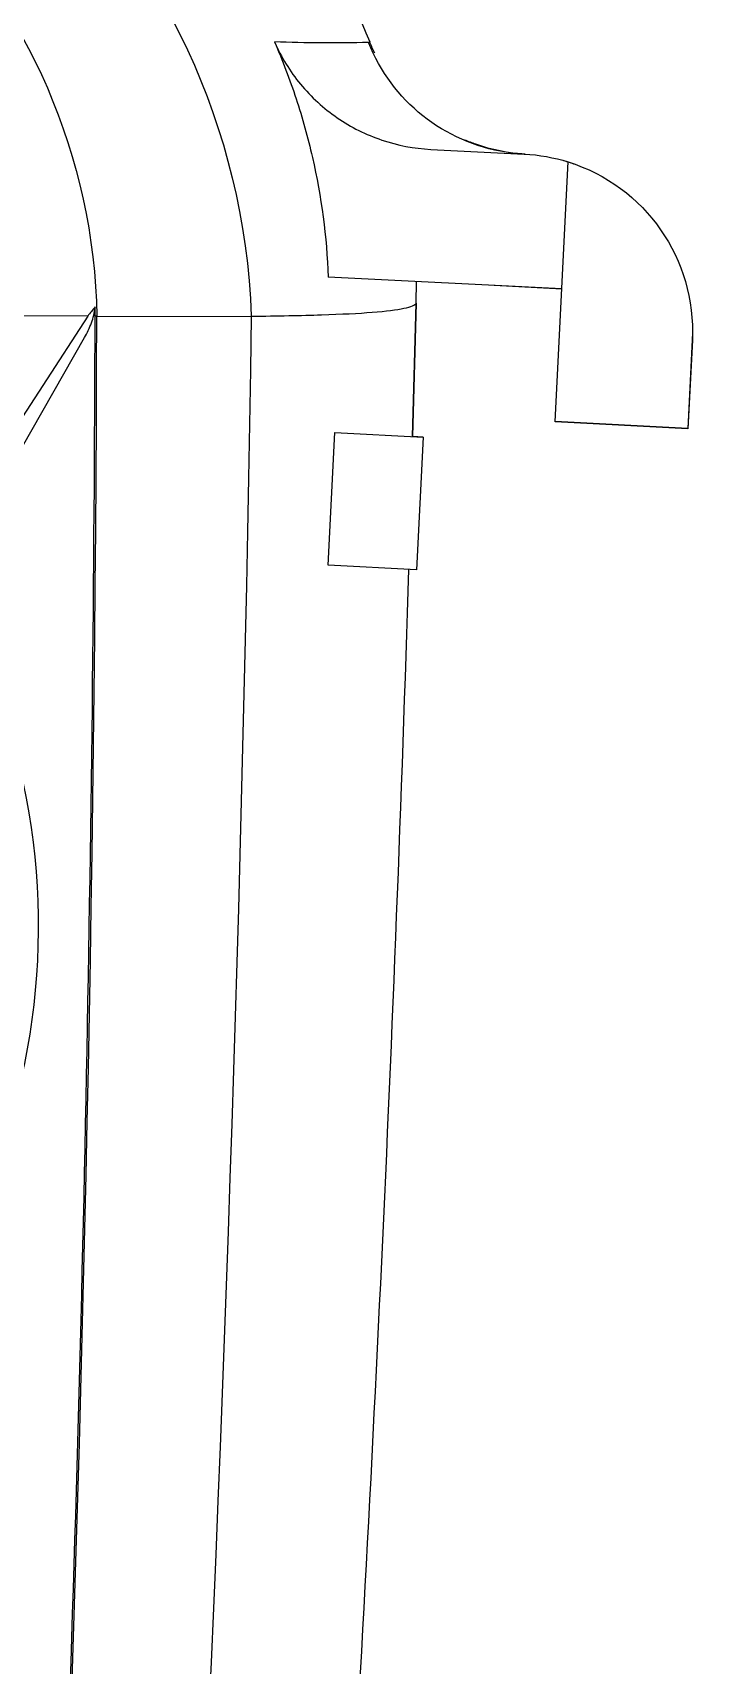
# Model space of a CAD drawing. Header units: millimetres. Extents: x -16130 to 36813, y -8099 to 27484.
# Drawn here: x 31228.05 to 31243.02, y 17700.99 to 17737.87 of the extents above; entities that cross this region are included whole.
import ezdxf

# ---------------------------------------------------------------- set-up
doc = ezdxf.new("R2010")
doc.units = ezdxf.units.MM
doc.header["$LTSCALE"] = 6

# ---------------------------------------------------------------- blocks, each defined once
blk = doc.blocks.new('140.096a')
at = {"color": 0}
for p, q in [((-9.64, 179.499), (-11.637, 179.395)), ((-11.637, 179.395), (-11.48, 176.399)), ((-9.632, 179.496), (-11.629, 179.395)), ((-11.629, 179.395), (-11.477, 176.399)), ((-11.477, 176.399), (-5.612, 176.696)), ((-11.48, 176.399), (-11.477, 176.399)), ((-8.484, 176.55), (-8.404, 175.029)), ((-8.481, 176.55), (-8.214, 171.282)), ((-5.328, 173.597), (-5.434, 175.703)), ((-11.827, 173.427), (-14.823, 173.275)), ((-11.827, 173.426), (-11.825, 173.427)), ((-11.726, 171.43), (-11.827, 173.427)), ((-11.825, 173.427), (-11.812, 173.186)), ((-14.823, 173.275), (-14.722, 171.278)), ((-8.801, 173.267), (-11.815, 173.185)), ((-11.812, 173.186), (-8.801, 173.267)), ((-8.801, 173.267), (-8.315, 173.272)), ((-2.91, 172.224), (-2.915, 172.189)), ((-14.722, 171.278), (-11.726, 171.43)), ((-9.095, 169.546), (-9.102, 169.546)), ((-9.093, 166.058), (-9.102, 169.546)), ((-9.093, 166.058), (-9.093, 166.021)), ((-9.093, 166.021), (-8.887, 166.019)), ((-12.472, 164.132), (-9.579, 165.781)), ((-9.092, 165.853), (-12.225, 163.814)), ((-9.092, 165.853), (-9.084, 162.898))]:
    blk.add_line(p, q, dxfattribs=at)
for centre, radius, start, end in [((-9.429, 175.501), 4, 17.3775, 92.9), ((-9.429, 175.501), 4, 2.9, 17.3775), ((32.672, 171.369), 35.596, 178.6803, 182.0927), ((7.482, -893.306), 1062.981, 90.89395, 99.283434), ((-9.669, 153.931), 15.625, 358.1716, 87.8977), ((-9.315, 152.58), 13.48, 358.8422, 89.0556), ((5.099, 148.542), 22.385, 128.6687, 129.3448), ((-22.868, 149.237), 15.5, 51.3078, 131.9884)]:
    blk.add_arc(centre, radius, start, end, dxfattribs=at)
for start_param, end_param in [(0, 0.102373), (0.102373, 1.14244)]:
    blk.add_ellipse((-1.439, 175.906), major_axis=(-3.995, -0.202), ratio=0.999665, start_param=start_param, end_param=end_param, dxfattribs=at)
for points in [[(-9.476, 179.505), (-9.531, 179.504), (-9.585, 179.502), (-9.64, 179.499)], [(-5.58, 176.591), (-5.605, 176.678), (-5.633, 176.766), (-5.664, 176.852)], [(-5.395, 175.339), (-5.415, 175.466), (-5.428, 175.594), (-5.435, 175.723)], [(-14.814, 173.095), (-25.247, 172.766), (-35.669, 172.276), (-46.08, 171.624)], [(-3.155, 172.331), (-3.075, 172.293), (-2.993, 172.257), (-2.911, 172.225)], [(-163.666, 153.667), (-112.552, 161.77), (-60.845, 165.919), (-9.093, 166.058)]]:
    blk.add_open_spline(points, degree=3, dxfattribs=at)
for points, knots in [([(-5.436, 175.725), (-5.415, 175.343), (-5.341, 174.972), (-5.184, 174.53), (-5.152, 174.446), (-5.117, 174.365)], [0, 0, 0, 0, 0.25, 0.25, 0.3083734, 0.3083734, 0.3083734, 0.3083734]), ([(-2.9, 170.069), (-3.248, 170.22), (-3.567, 170.416), (-4.001, 170.776), (-4.139, 170.907), (-4.392, 171.184), (-4.509, 171.33), (-4.72, 171.639), (-4.817, 171.802), (-4.985, 172.14), (-5.057, 172.313), (-5.236, 172.844), (-5.308, 173.218), (-5.328, 173.597)], [0, 0, 0, 0, 0.25, 0.25, 0.375, 0.375, 0.5, 0.5, 0.625, 0.625, 0.75, 0.75, 1, 1, 1, 1]), ([(-9.095, 169.546), (-9.09, 170.144), (-9.08, 170.672), (-9.05, 171.582), (-9.031, 171.965), (-8.982, 172.587), (-8.952, 172.825), (-8.884, 173.156), (-8.845, 173.248), (-8.801, 173.267)], [0, 0, 0, 0, 0.25, 0.25, 0.5, 0.5, 0.75, 0.75, 1, 1, 1, 1]), ([(-2.91, 172.224), (-1.8, 171.786), (-0.756, 171.223), (0.468, 170.361), (0.709, 170.18), (1.177, 169.806), (1.405, 169.613), (2.068, 169.015), (2.485, 168.592), (3.266, 167.698), (3.631, 167.228), (4.308, 166.236), (4.616, 165.721), (5.439, 164.139), (5.86, 163.026), (6.148, 161.858)], [0, 0, 0, 0, 0.25, 0.25, 0.3125, 0.3125, 0.375, 0.375, 0.5, 0.5, 0.625, 0.625, 0.75, 0.75, 1, 1, 1, 1]), ([(-2.9, 170.069), (-3.322, 170.252), (-3.749, 170.414), (-4.619, 170.699), (-5.062, 170.822), (-6.4, 171.127), (-7.302, 171.246), (-8.214, 171.282)], [0, 0, 0, 0, 0.25, 0.25, 0.5, 0.5, 1, 1, 1, 1]), ([(-79.806, 163.333), (-68.04, 164.197), (-56.261, 164.853), (-32.683, 165.749), (-20.89, 165.989), (-9.093, 166.021)], [0, 0, 0, 0, 0.5, 0.5, 1, 1, 1, 1]), ([(-9.579, 165.781), (-9.472, 165.842), (-9.362, 165.896), (-9.132, 165.98), (-9.012, 166.011), (-8.887, 166.019)], [0, 0, 0, 0, 0.5, 0.5, 1, 1, 1, 1])]:
    blk.add_open_spline(points, degree=3, knots=knots, dxfattribs=at)

msp = doc.modelspace()

# ---------------------------------------------------------------- block references
at = {"color": 4, "xscale": -1, "rotation": 270.0000000367837}
msp.add_blockref('140.096a', (31063.43586, 17740.56182), dxfattribs=at)

doc.saveas('drawing.dxf')
